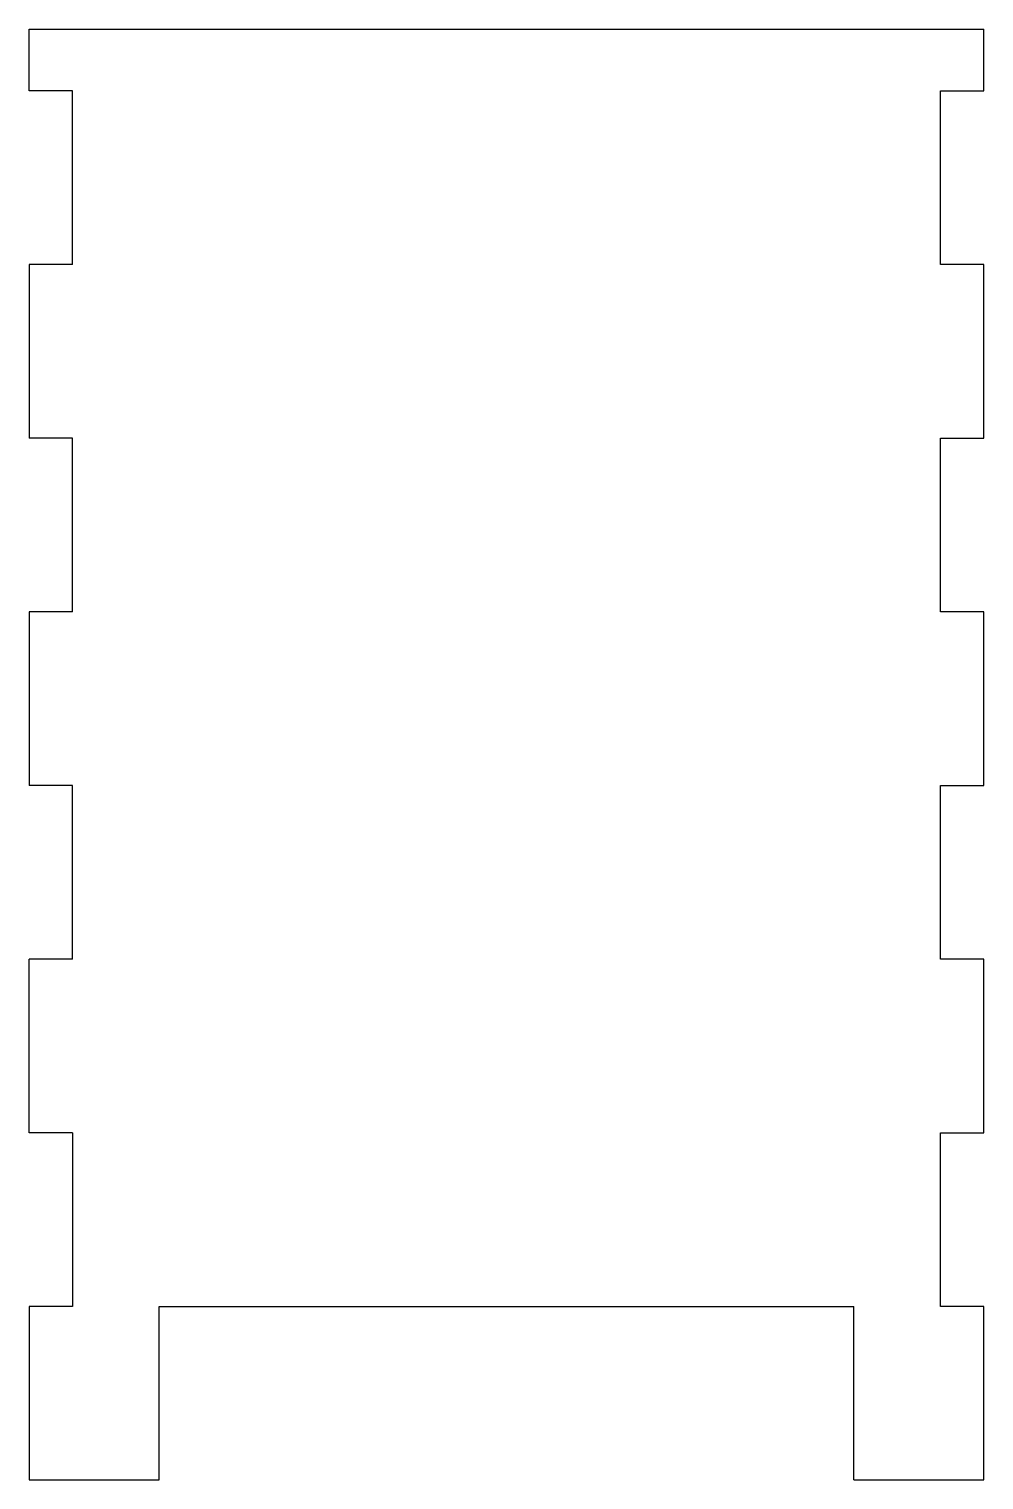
# Model space of a CAD drawing. Extents: x -1.38 to 1.38, y -0.91 to 3.27.
import ezdxf

# ---------------------------------------------------------------- set-up
doc = ezdxf.new("R2010")
doc.units = 0
doc.header["$MEASUREMENT"] = 0
doc.layers.add('VISIBLE', color=7, linetype='CONTINUOUS')

msp = doc.modelspace()

# ---------------------------------------------------------------- linework, layer by layer
at = {"layer": 'VISIBLE'}
for p, q in [((-1.375, 3.2665, 0.7958), (1.375, 3.2665, 0.7958)), ((-1.375, 3.0882, 0.7958), (-1.375, 3.2665, 0.7958)), ((1.375, 3.0882, 0.7958), (1.375, 3.2665, 0.7958)), ((-1.25, 3.0882, 0.7958), (-1.375, 3.0882, 0.7958)), ((-1.25, 2.5882, 0.7958), (-1.25, 3.0882, 0.7958)), ((1.25, 2.5882, 0.7958), (1.25, 3.0882, 0.7958)), ((1.25, 3.0882, 0.7958), (1.375, 3.0882, 0.7958)), ((-1.25, 2.5882, 0.7958), (-1.375, 2.5882, 0.7958)), ((-1.375, 2.5882, 0.7958), (-1.375, 2.0882, 0.7958)), ((1.375, 2.5882, 0.7958), (1.25, 2.5882, 0.7958)), ((1.375, 2.0882, 0.7958), (1.375, 2.5882, 0.7958)), ((-1.25, 2.0882, 0.7958), (-1.375, 2.0882, 0.7958)), ((-1.25, 1.5882, 0.7958), (-1.25, 2.0882, 0.7958)), ((1.25, 1.5882, 0.7958), (1.25, 2.0882, 0.7958)), ((1.25, 2.0882, 0.7958), (1.375, 2.0882, 0.7958)), ((-1.25, 1.5882, 0.7958), (-1.375, 1.5882, 0.7958)), ((-1.375, 1.5882, 0.7958), (-1.375, 1.0882, 0.7958)), ((1.375, 1.5882, 0.7958), (1.25, 1.5882, 0.7958)), ((1.375, 1.0882, 0.7958), (1.375, 1.5882, 0.7958)), ((-1.25, 1.0882, 0.7958), (-1.375, 1.0882, 0.7958)), ((-1.25, 0.5882, 0.7958), (-1.25, 1.0882, 0.7958)), ((1.25, 0.5882, 0.7958), (1.25, 1.0882, 0.7958)), ((1.25, 1.0882, 0.7958), (1.375, 1.0882, 0.7958)), ((-1.25, 0.5882, 0.7958), (-1.375, 0.5882, 0.7958)), ((-1.375, 0.0882, 0.7958), (-1.375, 0.5882, 0.7958)), ((1.375, 0.5882, 0.7958), (1.25, 0.5882, 0.7958)), ((1.375, 0.0882, 0.7958), (1.375, 0.5882, 0.7958)), ((-1.25, 0.0882, 0.7958), (-1.375, 0.0882, 0.7958)), ((-1.25, 0.0882, 0.7958), (-1.25, -0.4118, 0.7958)), ((1.25, -0.4118, 0.7958), (1.25, 0.0882, 0.7958)), ((1.25, 0.0882, 0.7958), (1.375, 0.0882, 0.7958)), ((-1.25, -0.4118, 0.7958), (-1.375, -0.4118, 0.7958)), ((-1.375, -0.4118, 0.7958), (-1.375, -0.9118, 0.7958)), ((-1, -0.9118, 0.7958), (-1, -0.4118, 0.7958)), ((-1, -0.4118, 0.7958), (1, -0.4118, 0.7958)), ((1, -0.9118, 0.7958), (1, -0.4118, 0.7958)), ((1.375, -0.4118, 0.7958), (1.25, -0.4118, 0.7958)), ((1.375, -0.9118, 0.7958), (1.375, -0.4118, 0.7958)), ((-1.375, -0.9118, 0.7958), (-1, -0.9118, 0.7958)), ((1, -0.9118, 0.7958), (1.375, -0.9118, 0.7958))]:
    msp.add_line(p, q, dxfattribs=at)

doc.saveas('drawing.dxf')
